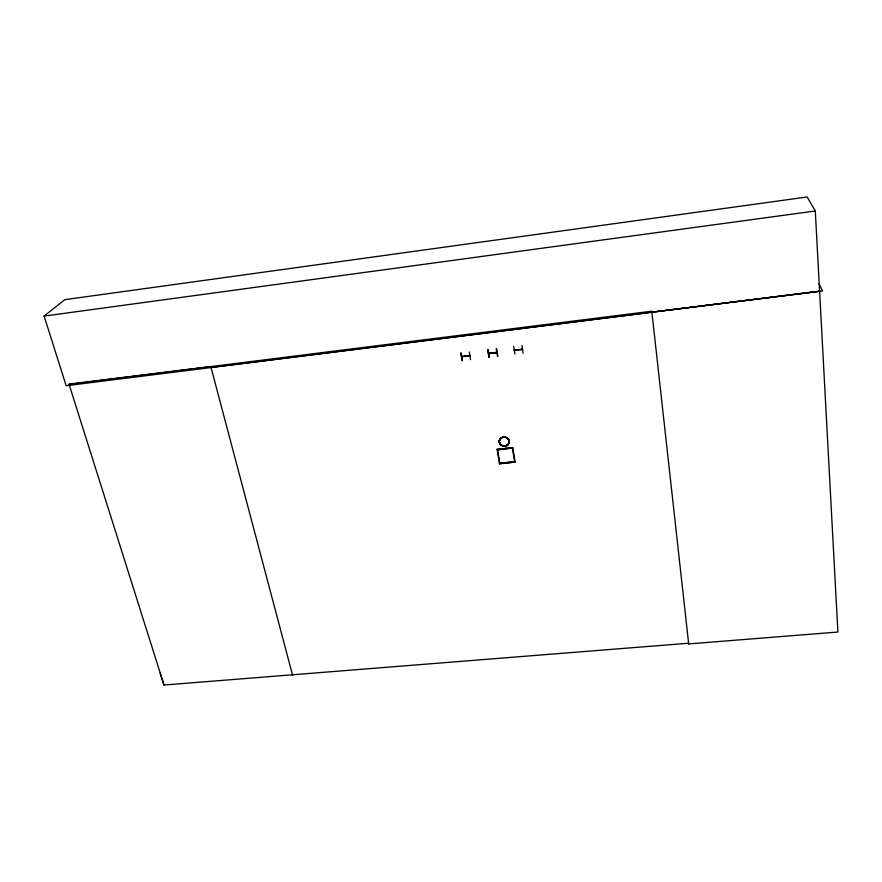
<?xml version="1.0" encoding="UTF-8"?>
<svg xmlns="http://www.w3.org/2000/svg" width="882" height="882" viewBox="0 0 882 882"><rect width="100%" height="100%" fill="white"/><g stroke="black" fill="none" stroke-linecap="round" stroke-linejoin="round"><path stroke-width="1.32" d="M515.099 462.069L499.477 463.734L515.099 462.069L512.762 447.549L497.029 449.445L512.762 447.549M514.603 461.716L499.84 463.293L514.603 461.716L512.387 448.001L497.536 449.798L512.387 448.001M523.136 353.197L521.979 345.479M522.442 349.25L522.497 348.974M521.637 349.316L521.67 349.074M521.758 349.691L521.747 348.985M515.154 349.867L515.077 350.507L515.231 349.945M514.945 354.079L513.655 346.383M514.338 349.967L522.331 349.228M514.327 350.518L514.493 349.867M497.503 356.328L496.191 348.511M496.158 352.513L496.026 352.216M495.982 352.458L496.092 352.127M488.738 353.307C490.16 351.918 497.955 353.77 496.654 352.061M489.664 353.34L489.62 353.076M489.29 357.32L488.066 349.515L489.367 357.199M488.738 353.109L488.826 353.671L496.709 352.701M488.804 353.638L488.893 353.009M489.62 353.539L489.455 352.943M489.51 353.583L489.554 353.009M470.525 359.658L469.301 351.962M469.731 355.358L461.881 356.405M469.919 355.413L469.963 355.689M468.992 356.074L469.18 355.424M462.455 360.595L461.032 352.976M462.113 356.725L462.036 356.306M462.51 356.515L462.73 356.835M211.03 367.408L819.61 291.192L66.161 385.732L44.1 316.098L64.849 299.66L807.173 196.973L815.299 210.985L837.9 632.041L688.588 643.926L688.511 643.232M469.72 356.019L461.947 356.582M522.32 349.581L514.404 350.507M462.069 360.672L460.735 353.021M488.904 357.397L487.636 349.702M44.1 316.098L815.299 210.985M69.005 384.122L210.809 366.603L292.637 675.436M651.886 312.085L822.575 290.994L819.091 283.839M163.997 685.027L688.599 643.221L688.688 643.915L651.787 311.203L69.094 384.398L163.997 685.027L160.193 673.264M496.577 348.599L497.878 356.306M497.569 449.611L499.84 463.293M497.073 449.258L499.477 463.734M488.088 349.515L489.345 357.353M500.326 444.363A4.983 4.52 10.5 0 0 508.837 443.437A4.983 4.52 10.5 0 0 503.457 437.13A4.983 4.52 10.5 0 0 500.326 444.363A4.972 4.52 10.5 0 0 508.826 443.437A4.972 4.52 10.5 0 0 503.457 437.141A4.972 4.52 10.5 0 0 500.337 444.352A4.961 4.509 10.5 0 0 508.815 443.425A4.961 4.509 10.5 0 0 503.457 437.152A4.961 4.509 10.5 0 0 500.348 444.341M500.37 444.208A4.972 4.52 10.5 0 0 508.848 443.293A4.972 4.52 10.5 0 0 503.49 437.009A4.972 4.52 10.5 0 0 500.37 444.208A4.95 4.498 10.5 0 0 508.826 443.282A4.95 4.498 10.5 0 0 503.49 437.02A4.95 4.498 10.5 0 0 500.381 444.197"/></g></svg>
